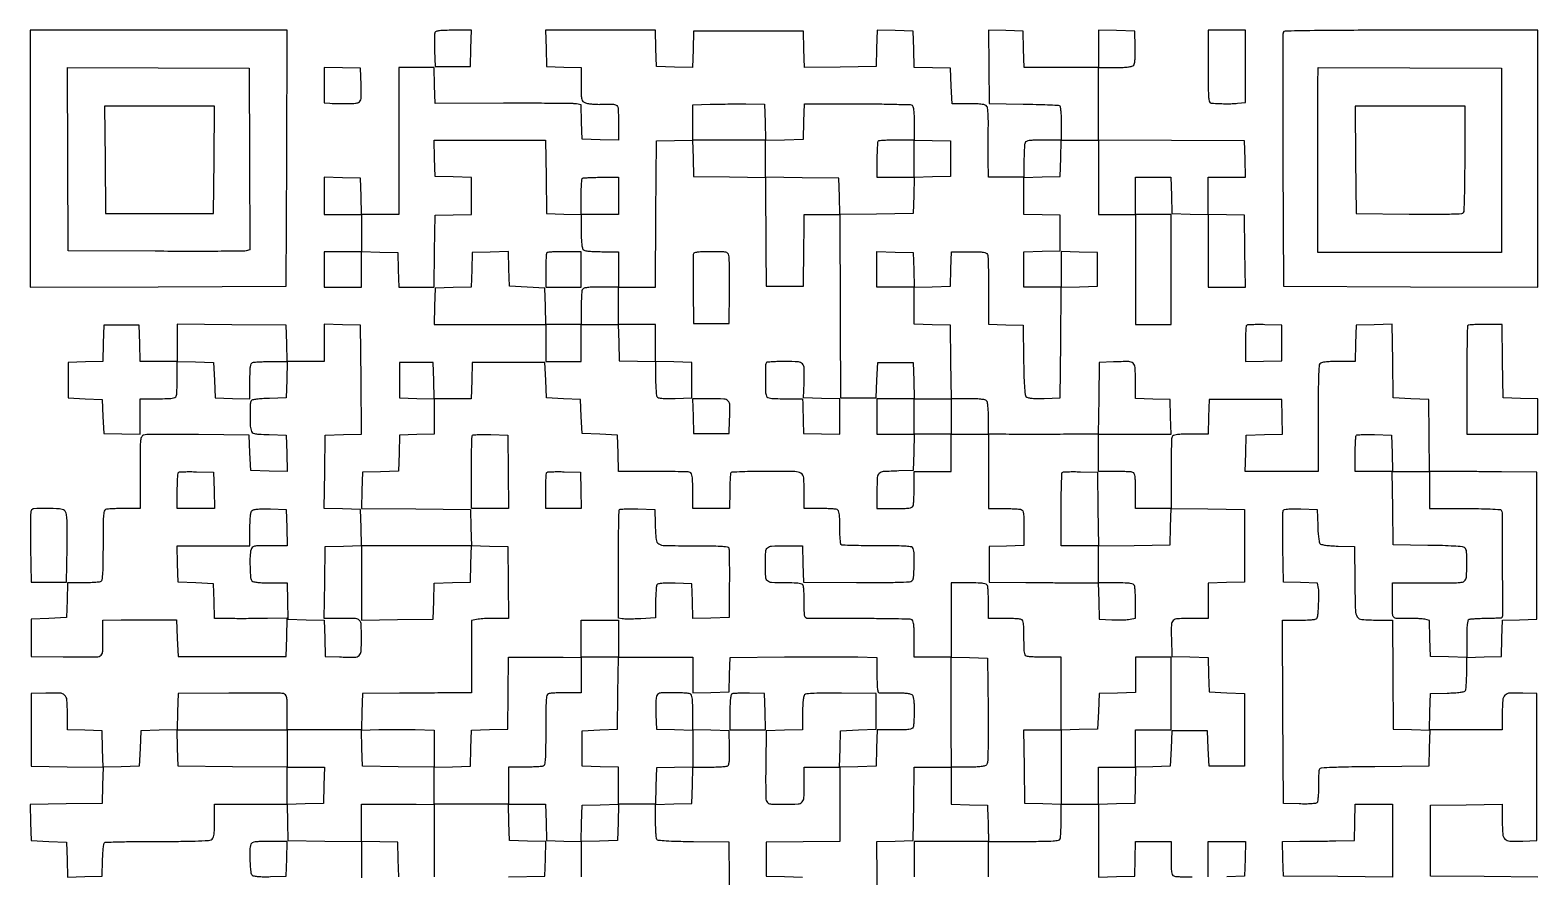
# Model space of a CAD drawing. Extents: x 179 to 1071, y 112 to 1107.
# Drawn here: x 179 to 1071, y 606 to 1107 of the extents above; entities that cross this region are included whole.
import ezdxf

# ---------------------------------------------------------------- set-up
doc = ezdxf.new("R2010")
doc.units = 0

msp = doc.modelspace()

# ---------------------------------------------------------------- linework, layer by layer
for points in [[(1071, 605.971906), (1039.25, 606.235953), (1007.5, 606.5), (1007.5, 627.5), (1007.5, 648.5), (1028.75, 648.769888), (1050, 649.039775), (1050, 639.055071, 0.017843), (1050.277152, 631.291009, 0.184868), (1051.607037, 628.44381, 0.185046), (1054.497592, 627.213979, 0.017883), (1062.259538, 627.209712), (1070.5, 627.5), (1070.5, 671), (1070.5, 714.5), (1062.259538, 714.790288, 0.017872), (1054.49937, 714.786195, 0.184841), (1051.608188, 713.557606, 0.185014), (1050.277655, 710.713153, 0.017911), (1050, 702.964816), (1050, 693), (1028.466168, 693), (1006.932337, 693), (1007.216168, 703.75), (1007.5, 714.5), (1017.464966, 714.788805, 0.00836), (1021.800174, 714.987032, 0.019108), (1025.055937, 715.315749, 0.01918), (1027.411, 715.737468, 0.199883), (1028.199653, 716.288805, 0.115711), (1028.504482, 717.162416, 0.007543), (1028.747767, 719.851123, 0.010646), (1028.922757, 723.096937, 0.007727), (1028.984687, 726.715017), (1029, 735.930034), (1039.25, 736.215017), (1049.5, 736.5), (1049.783481, 747.215387), (1050.066961, 757.930773), (1060.283481, 758.215387), (1070.5, 758.5), (1070.5, 802), (1070.5, 845.5), (1049.5, 845.704381, 0.000244), (1040.67311, 845.785973, 0.000219), (1031.51678, 845.862125, 0.000219), (1023.2959, 845.923289, 0.000687), (1017.769888, 845.954381), (1007.039775, 846), (1006.769888, 867.25), (1006.5, 888.5), (996, 889), (985.5, 889.5), (985.230404, 911.283633), (984.960808, 933.067266), (974.230404, 932.783633), (963.5, 932.5), (963.216168, 921.75), (962.932337, 911), (953.088613, 911, 0.007613), (948.438993, 910.9292, 0.022888), (945.27483, 910.687563, 0.03093), (943.135954, 910.28989, 0.159432), (942.129901, 909.656521, 0.161545), (941.589215, 908.272376, 0.004503), (941.308947, 901.769529, 0.00704), (941.13125, 892.880413, 0.002367), (941.11601, 879.906521, -0.000388), (941.146865, 868.822873, -0.000562), (941.155523, 859.036603, -0.000281), (941.148867, 850.725079, -0.009523), (941.108554, 848.75), (941, 846), (919.466168, 846), (897.932337, 846), (898.216168, 856.75), (898.5, 867.5), (909.284606, 867.784183), (920.069211, 868.068365), (919.784606, 878.284183), (919.5, 888.5), (898, 888.5), (876.5, 888.5), (876.215017, 878.25), (875.930034, 868), (865.572006, 868, 0.005378), (860.025624, 867.940347, 0.030449), (857.080782, 867.697172, 0.063222), (855.397244, 867.232062, 0.204941), (854.606989, 866.418213, 0.083055), (854.363369, 865.220565, 0.001841), (854.178303, 859.303225, 0.004125), (854.043995, 852.357109, 0.002771), (854, 844.418213), (854, 824), (843.5, 824), (833, 824), (833, 834.393011, 0.005351), (832.940414, 839.960143, 0.030363), (832.69735, 842.913621, 0.063068), (832.23239, 844.601595, 0.205218), (831.418213, 845.393011, 0.07203), (830.361889, 845.632106, 0.005915), (827.534475, 845.821697, 0.007831), (824.140776, 845.955695, 0.005951), (820.418213, 846), (811, 846), (811, 857.055301), (811, 868.110601), (829.75, 867.996282, 0.000375), (837.13492, 867.956795, 0.000507), (843.810276, 867.932881, 0.00034), (849.414414, 867.922295, 0.0056), (851.284983, 867.940981), (854.069966, 868), (853.784983, 878.25), (853.5, 888.5), (843.25, 888.784983), (833, 889.069966), (833, 899.515931, 0.013279), (832.787682, 907.508945, 0.203503), (831.601462, 909.935814, 0.179309), (828.962726, 910.92841, 0.009911), (820, 910.795054), (811.5, 910.5), (811.230112, 889.25), (810.960225, 868), (801.230112, 867.957682, -0.000336), (786.666625, 867.904119, -0.00058), (774.555122, 867.881754, -0.000694), (764.480486, 867.888821, -0.001263), (756.25, 867.926805), (746, 868), (746, 877.3, 0.009379), (745.924518, 881.323492, 0.019071), (745.685484, 884.477016, 0.019949), (745.322729, 886.818776, 0.149044), (744.8, 887.8, 0.150896), (743.800421, 888.327868, 0.019373), (741.373743, 888.688653, 0.018495), (738.081558, 888.92566, 0.00872), (733.819502, 889), (724.039005, 889), (723.769502, 910.75), (723.5, 932.5), (712.75, 932.783832), (702, 933.067663), (702, 944), (702, 954.932337), (712.75, 955.216168), (723.5, 955.5), (723.784983, 965.75), (724.069966, 976), (734.427994, 976, -0.005089), (740.146312, 975.941793, -0.032885), (743.019837, 975.69376, -0.074731), (744.623092, 975.196, -0.190809), (745.432211, 974.316059, -0.081483), (745.687456, 973.08102, -0.002773), (745.864605, 968.113621, -0.005155), (745.981125, 962.227094, -0.003566), (745.996777, 955.566059, 0.0003), (745.968608, 948.831457, 0.0004), (745.951593, 942.715619, 0.000279), (745.944289, 937.585751, 0.004122), (745.957577, 935.784983), (746, 933.069966), (756.25, 932.784983), (766.5, 932.5), (766.771257, 912.07685, 0.003711), (766.956706, 903.120686, 0.009025), (767.261688, 896.520347, 0.006436), (767.643865, 891.572975, 0.15184), (768.172244, 890.292459, 0.157509), (769.188229, 889.647504, 0.038302), (771.169056, 889.294004, 0.025232), (774.194891, 889.143856, 0.007186), (778.900987, 889.215609), (788.5, 889.5), (788.763621, 922.216306), (789.027242, 954.932613), (799.763621, 955.216306), (810.5, 955.5), (810.5, 965.5), (810.5, 975.5), (799.75, 975.783832), (789, 976.067663), (789, 965.533832), (789, 955), (778, 955), (767, 955), (767, 965.466168), (767, 975.932337), (777.75, 976.216168), (788.5, 976.5), (788.5, 987), (788.5, 997.5), (777.75, 997.783832), (767, 998.067663), (767, 1009), (767, 1019.932337), (777.75, 1020.216168), (788.5, 1020.5), (788.783832, 1031.25), (789.067663, 1042), (800.033832, 1042), (811, 1042), (811, 1020), (811, 998), (822, 998), (833, 998), (833, 965.5), (833, 933), (843.5, 933), (854, 933), (854, 965.5), (854, 998), (843.5, 998), (833, 998), (833, 1009), (833, 1020), (843.466168, 1020), (853.932337, 1020), (854.216168, 1009.25), (854.5, 998.5), (865.25, 998.216168), (876, 997.932337), (876, 976.466168), (876, 955), (887.019888, 955), (898.039775, 955), (897.769888, 976.25), (897.5, 997.5), (886.75, 997.783832), (876, 998.067663), (876, 1009.033832), (876, 1020), (887.033832, 1020), (898.067663, 1020), (897.783832, 1030.75), (897.5, 1041.5), (854.25, 1041.760623), (811, 1042.021245), (811, 1063.510623), (811, 1085), (820.877555, 1085, 0.007345), (825.653266, 1085.070162, 0.024181), (828.794146, 1085.314808, 0.035127), (830.875583, 1085.728754, 0.154085), (831.916414, 1086.399285, 0.132968), (832.412685, 1087.486141, 0.020746), (832.703614, 1089.849829, 0.018924), (832.84141, 1093.042317, 0.009044), (832.788859, 1097.149285), (832.5, 1106.5), (821.75, 1106.783832), (811, 1107.067663), (811, 1096.033832), (811, 1085), (789.033832, 1085), (767.067663, 1085), (766.783832, 1095.75), (766.5, 1106.5), (756.2304, 1106.785199), (745.960799, 1107.070399), (746.2304, 1085.402954), (746.5, 1063.73551), (766.5, 1063.356143, -0.002021), (774.255299, 1063.177677, -0.003072), (780.992188, 1062.95397, -0.00114), (786.783982, 1062.712783, -0.076802), (787.75, 1062.519773, -0.251237), (788.343696, 1061.853696, -0.029284), (788.707458, 1059.822046, -0.022702), (788.934699, 1056.724232, -0.006957), (789, 1052.031385), (789, 1042), (778.606989, 1042, 0.005351), (773.039857, 1041.940414, 0.030363), (770.086379, 1041.69735, 0.063068), (768.398405, 1041.23239, 0.205218), (767.606989, 1040.418213, 0.07203), (767.367894, 1039.361889, 0.005915), (767.178303, 1036.534475, 0.007831), (767.044305, 1033.140776, 0.005951), (767, 1029.418213), (767, 1020), (756.5, 1020), (746, 1020), (745.884747, 1030.25, -0.002034), (745.851391, 1034.898861, -0.001216), (745.847668, 1040.426563, -0.001217), (745.870752, 1045.930516, -0.002114), (745.920367, 1050.5, 0.009402), (745.905725, 1054.438848, 0.012662), (745.735201, 1058.000248, 0.009757), (745.462108, 1060.93838, 0.119472), (745.078148, 1061.990206, 0.166598), (744.11423, 1062.727256, 0.045577), (742.22485, 1063.17273, 0.027415), (739.22322, 1063.430422, 0.006819), (734.292527, 1063.515172), (724.5, 1063.549932), (724, 1074.024966), (723.5, 1084.5), (712.783492, 1084.783492), (702.066984, 1085.066984), (701.783492, 1095.783492), (701.5, 1106.5), (690.784171, 1106.783485), (680.068343, 1107.06697), (679.784171, 1096.283485), (679.5, 1085.5), (658.284032, 1085.230211), (637.068065, 1084.960423), (636.784032, 1095.730211), (636.5, 1106.5), (604, 1106.5), (571.5, 1106.5), (571.215829, 1095.716515), (570.931657, 1084.93303), (560.215829, 1085.216515), (549.5, 1085.5), (549.216168, 1096.25), (548.932337, 1107), (516.432337, 1107), (483.932337, 1107), (484.216168, 1096.25), (484.5, 1085.5), (494.75, 1085.215017), (505, 1084.930034), (505, 1074.940266, 0.004042), (505.051511, 1068.568322, 0.051148), (505.334582, 1066.188206, 0.145835), (506.049507, 1064.910728, 0.102263), (507.448794, 1064.019469, 0.053234), (508.79681, 1063.665262, 0.013769), (511.029234, 1063.389167, 0.013849), (513.606786, 1063.214094, 0.01371), (516.198794, 1063.181165, -0.007051), (524.177891, 1063.186062, -0.19437), (526.071133, 1062.391321, -0.19277), (526.888816, 1060.502438, -0.006917), (527, 1052.466168), (527, 1041.932337), (516.25, 1042.216168), (505.5, 1042.5), (505.215811, 1052.678054), (504.931622, 1062.856108), (502.215811, 1063.376413, 0.044194), (500.167979, 1063.583866, 0.000693), (488.400895, 1063.716164, 0.001833), (474.717469, 1063.800855, 0.001213), (459, 1063.80237), (418.5, 1063.708022), (418.216168, 1074.354011), (417.932337, 1085), (407.466168, 1085), (397, 1085), (397, 1041.5), (397, 998), (386.033832, 998), (375.067663, 998), (374.783832, 1008.75), (374.5, 1019.5), (363.75, 1019.783832), (353, 1020.067663), (353, 1009.033832), (353, 998), (364, 998), (375, 998), (375, 987), (375, 976), (364, 976), (353, 976), (353, 965.5), (353, 955), (364, 955), (375, 955), (375, 965.533832), (375, 976.067663), (385.75, 975.783832), (396.5, 975.5), (396.784983, 965.25), (397.069966, 955), (407.515095, 955), (417.960225, 955), (418.230112, 976.25), (418.5, 997.5), (429.25, 997.783832), (440, 998.067663), (440, 1009), (440, 1019.932337), (429.25, 1020.216168), (418.5, 1020.5), (418.216168, 1031.25), (417.932337, 1042), (450.946666, 1042), (483.960995, 1042), (484.230498, 1020.25), (484.5, 998.5), (494.75, 998.215017), (505, 997.930034), (505, 988.165017, 0.00874), (505.074375, 983.910654, 0.018513), (505.311444, 980.622935, 0.019392), (505.672291, 978.199003, 0.150838), (506.2, 977.2, 0.150969), (507.200304, 976.671932, 0.019349), (509.630442, 976.311224, 0.018472), (512.928253, 976.074295, 0.008695), (517.2, 976), (527, 976), (527, 965.5), (527, 955), (516.606989, 955, 0.005351), (511.039857, 954.940414, 0.030363), (508.086379, 954.69735, 0.063068), (506.398405, 954.23239, 0.205218), (505.606989, 953.418213, 0.07203), (505.367894, 952.361889, 0.005915), (505.178303, 949.534475, 0.007831), (505.044305, 946.140776, 0.005951), (505, 942.418213), (505, 933), (494.533832, 933), (484.067663, 933), (483.783832, 943.75), (483.5, 954.5), (473, 955), (462.5, 955.5), (462.214647, 965.783473), (461.929295, 976.066946), (451.214647, 975.783473), (440.5, 975.5), (440.215387, 965.283481), (439.930773, 955.066961), (429.215387, 954.783481), (418.5, 954.5), (418.216168, 943.75), (417.932337, 933), (450.966168, 933), (484, 933), (484, 922), (484, 911), (494.5, 911), (505, 911), (505, 922), (505, 933), (515.966168, 933), (526.932337, 933), (527.216168, 922.25), (527.5, 911.5), (538.25, 911.216168), (549, 910.932337), (549.015313, 901.216168, 0.007782), (549.080716, 897.400525, 0.010705), (549.266219, 893.975707, 0.007622), (549.524379, 891.139207, 0.115349), (549.847958, 890.211769, 0.19692), (550.705135, 889.604266, 0.033714), (552.717063, 889.278982, 0.023663), (555.804805, 889.138177, 0.006827), (560.582645, 889.211769), (570.5, 889.5), (570.5, 900), (570.5, 910.5), (559.75, 910.783832), (549, 911.067663), (549, 922.033832), (549, 933), (538, 933), (527, 933), (527, 944), (527, 955), (537.989377, 955), (548.978755, 955), (549.239377, 998.25), (549.5, 1041.5), (560.215829, 1041.783485), (570.931657, 1042.06697), (571.215829, 1031.283485), (571.5, 1020.5), (592.75, 1020.230112), (614, 1019.960225), (614.059069, 1009.730112, 0.000385), (614.09425, 1004.353648, 0.000111), (614.156873, 996.042595, 0.000112), (614.23164, 986.673116, 0.000119), (614.309069, 977.5), (614.5, 955.5), (625.5, 955.5), (636.5, 955.5), (636.632897, 966.5, 0.000049), (636.692282, 971.455579, 0.00003), (636.761154, 977.279687, 0.00003), (636.828486, 983.032593, 0.000055), (636.882897, 987.75), (637, 998), (647.5, 998), (658, 998), (658.048433, 987.75, -0.000026), (658.07783, 981.459164, -0.000003), (658.141848, 967.585938, -0.000004), (658.217706, 951.09824, -0.000003), (658.298433, 933.5), (658.5, 889.5), (669, 889.5), (679.5, 889.5), (680, 900), (680.5, 910.5), (691, 910.5), (701.5, 910.5), (701.783832, 899.75), (702.067663, 889), (691.033832, 889), (680, 889), (680, 878.5), (680, 868), (691.033832, 868), (702.067663, 868), (701.783832, 857.25), (701.5, 846.5), (693, 846.24922, 0.007926), (683.756564, 845.829771, 0.170244), (681.27627, 844.785637, 0.199796), (680.184972, 842.471708, 0.011573), (680, 834.480948), (680, 824), (690.393011, 824, 0.005351), (695.960143, 824.059586, 0.030363), (698.913621, 824.30265, 0.063068), (700.601595, 824.76761, 0.205218), (701.393011, 825.581787, 0.07203), (701.632106, 826.638111, 0.005915), (701.821697, 829.465525, 0.007831), (701.955695, 832.859224, 0.005951), (702, 836.581787), (702, 846), (713, 846), (724, 846), (724, 857), (724, 868), (735, 868), (746, 868), (746, 846), (746, 824), (754.918213, 824, -0.006277), (758.449196, 823.955669, -0.008159), (761.68135, 823.821697, -0.006338), (764.373807, 823.631778, -0.070946), (765.418213, 823.393011, -0.204941), (766.232062, 822.602756, -0.063222), (766.697172, 820.919218, -0.030449), (766.940347, 817.974376, -0.005378), (767, 812.427994), (767, 802.069966), (756.75, 801.784983), (746.5, 801.5), (746.5, 791), (746.5, 780.5), (768, 780.294186, 0.000238), (777.01732, 780.21215, 0.000216), (786.332249, 780.13585, 0.000216), (794.668058, 780.074758, 0.000694), (800.216168, 780.044186), (810.932337, 780), (811.216168, 769.25), (811.5, 758.5), (819, 758.19351, 0.008667), (822.109769, 758.120388, 0.00841), (825.251562, 758.153831, 0.008349), (828.012596, 758.275841, 0.030569), (829.75, 758.488823), (833, 759.090626), (833, 767.963526, 0.006308), (832.955667, 771.477147, 0.00819), (832.821697, 774.694661, 0.006379), (832.631747, 777.374929, 0.070843), (832.393011, 778.418213, 0.205218), (831.601595, 779.23239, 0.063068), (829.913621, 779.69735, 0.030363), (826.960143, 779.940414, 0.005351), (821.393011, 780), (811, 780), (811, 790.980112), (811, 801.960225), (832.25, 802.230112), (853.5, 802.5), (853.784029, 813.269408), (854.068057, 824.038815), (875.784029, 823.769408), (897.5, 823.5), (897.5, 802), (897.5, 780.5), (886.75, 780.216168), (876, 779.932337), (876, 769.466168), (876, 759), (867.25, 758.986345, 0.009093), (857.948456, 758.802661, 0.176927), (855.328907, 757.731512, 0.204781), (854.208729, 755.278857, 0.012761), (854.217438, 747.124853), (854.5, 736.5), (865.215387, 736.216519), (875.930773, 735.933039), (876.215387, 725.716519), (876.5, 715.5), (887, 715), (897.5, 714.5), (897.5, 693), (897.5, 671.5), (887, 671.5), (876.5, 671.5), (876, 682), (875.5, 692.5), (865, 692.5), (854.5, 692.5), (854, 682), (853.5, 671.5), (843.25, 671.215017), (833, 670.930034), (833, 681.965017), (833, 693), (843.5, 693), (854, 693), (854, 714.5), (854, 736), (843.5, 736), (833, 736), (833, 725.533832), (833, 715.067663), (822.25, 714.783832), (811.5, 714.5), (811, 704), (810.5, 693.5), (799.75, 693.216168), (789, 692.932337), (789, 714.466168), (789, 736), (779.581787, 736, -0.005951), (775.859224, 736.044305, -0.007831), (772.465525, 736.178303, -0.005915), (769.638111, 736.367894, -0.07203), (768.581787, 736.606989, -0.204366), (767.768616, 737.394846, -0.063541), (767.303198, 739.06926, -0.030628), (767.059794, 741.996324, -0.005432), (767, 747.5, 0.005432), (766.940206, 753.003676, 0.030628), (766.696802, 755.93074, 0.063541), (766.231384, 757.605154, 0.204366), (765.418213, 758.393011, 0.070946), (764.373807, 758.631778, 0.006338), (761.68135, 758.821697, 0.008159), (758.449196, 758.955669, 0.006277), (754.918213, 759), (746, 759), (746, 767.918213, 0.006277), (745.955669, 771.449196, 0.008159), (745.821697, 774.68135, 0.006338), (745.631778, 777.373807, 0.070946), (745.393011, 778.418213, 0.205218), (744.601595, 779.23239, 0.063068), (742.913621, 779.69735, 0.030363), (739.960143, 779.940414, 0.005351), (734.393011, 780), (724, 780), (724, 758), (724, 736), (713, 736), (702, 736), (702, 746.932612, 0.004375), (701.945517, 753.159639, 0.033615), (701.698574, 756.068083, 0.085777), (701.180334, 757.616136, 0.202426), (700.25, 758.364107, 0.064475), (698.907992, 758.565473, 0.00089), (690.642187, 758.717456, 0.002488), (681.049157, 758.829017, 0.001633), (670, 758.866441, -0.000212), (658.915771, 758.872479, -0.000315), (649.210938, 758.887988, -0.000134), (640.90649, 758.908715, -0.006535), (639.25, 758.934946, -0.132577), (637.988861, 759.314751, -0.194717), (637.314897, 760.239036, -0.05724), (637.047177, 762.27004, -0.004176), (637, 767.918213, 0.006277), (636.955669, 771.449196, 0.008159), (636.821697, 774.68135, 0.006338), (636.631778, 777.373807, 0.070946), (636.393011, 778.418213, 0.204366), (635.605154, 779.231384, 0.063541), (633.93074, 779.696802, 0.030628), (631.003676, 779.940206, 0.005432), (625.5, 780, -0.011136), (617.63497, 780.175191, -0.181618), (615.249103, 781.194794, -0.191576), (614.189057, 783.511973, -0.012622), (614, 791, -0.01268), (614.190001, 798.490994, -0.192337), (615.254544, 800.807587, -0.180952), (617.649698, 801.825844, -0.010989), (625.573157, 802), (635.932337, 802), (636.216168, 791.25), (636.5, 780.5), (667.940451, 780.285615, 0.002134), (682.193655, 780.24927, 0.006229), (692.029372, 780.388709, 0.003495), (699.326198, 780.634139, 0.164488), (700.690451, 781.15806, 0.20388), (701.612923, 782.94817, 0.009156), (702.004548, 790.026912, 0.013706), (702.070707, 796.956651, 0.087357), (701.401732, 800.395485, 0.258047), (700.372148, 801.261485, 0.030094), (697.282685, 801.678186, 0.016279), (691.821033, 801.904116, 0.002197), (680.343014, 801.954545, -0.002657), (672.432696, 801.996579, -0.004137), (665.61632, 802.125433, -0.001292), (659.721612, 802.300912, -0.13105), (658.941282, 802.53629, -0.227409), (658.566659, 803.12074, -0.008168), (658.276502, 805.835882, -0.01359), (658.068161, 809.141253, -0.008942), (658, 812.952028, 0.005799), (657.939276, 818.187738, 0.031801), (657.694357, 821.003121, 0.065567), (657.227002, 822.620472, 0.200666), (656.418213, 823.393011, 0.070946), (655.373807, 823.631778, 0.006338), (652.68135, 823.821697, 0.008159), (649.449196, 823.955669, 0.006277), (645.918213, 824), (637, 824), (636.986345, 832.75, 0.015797), (636.673871, 842.172049, 0.246001), (635.046072, 844.844017, 0.132392), (631.419351, 845.87887, 0.003676), (614.942386, 846, 0.004038), (606.919327, 845.935209, 0.006463), (600.072061, 845.736056, 0.001955), (594.178673, 845.465291, 0.246679), (593.562711, 845.101468, 0.118872), (593.335899, 844.409961, 0.003934), (593.124706, 841.499574, 0.007294), (592.951499, 838.037173, 0.00499), (592.851446, 834.101468), (592.695505, 824), (581.847753, 824), (571, 824), (571, 834.393011, 0.005351), (570.940414, 839.960143, 0.030363), (570.69735, 842.913621, 0.063068), (570.23239, 844.601595, 0.205218), (569.418213, 845.393011, 0.08304), (568.220801, 845.636622, 0.001846), (562.313163, 845.821697, 0.004131), (555.37797, 845.956005, 0.002775), (547.452044, 846), (527.067663, 846), (526.783832, 856.75), (526.5, 867.5), (516, 868), (505.5, 868.5), (505, 878.5), (504.5, 888.5), (494.5, 889), (484.5, 889.5), (484, 900), (483.5, 910.5), (462, 910.5), (440.5, 910.5), (440.216168, 899.75), (439.932337, 889), (429, 889), (418.067663, 889), (417.783832, 899.75), (417.5, 910.5), (407.5, 910.5), (397.5, 910.5), (397.5, 900), (397.5, 889.5), (407.75, 889.215017), (418, 888.930034), (418, 878.5), (418, 868.069966), (407.75, 867.784983), (397.5, 867.5), (397.216508, 856.783492), (396.933016, 846.066984), (386.216508, 845.783492), (375.5, 845.5), (375.216309, 834.763898), (374.932619, 824.027795), (407.216309, 823.763898), (439.5, 823.5), (439.783832, 812.75), (440.067663, 802), (429.533832, 801.964286, -0.000286), (424.67254, 801.950582, -0.000157), (418.716188, 801.939063, -0.000156), (412.668131, 801.931147, -0.000249), (407.5, 801.928571, -0.000249), (402.336598, 801.931148, -0.000157), (396.303688, 801.939063, -0.000158), (390.368895, 801.950582, -0.000289), (385.533832, 801.964286), (375.067663, 802), (374.783832, 812.75), (374.5, 823.5), (363.730592, 823.784029), (352.961185, 824.068057), (353.230592, 845.784029), (353.5, 867.5), (364.263808, 867.783972), (375.027617, 868.067944), (374.763808, 900.283972), (374.5, 932.5), (363.75, 932.783832), (353, 933.067663), (353, 922.033832), (353, 911), (342.033832, 911), (331.067663, 911), (330.783832, 921.75), (330.5, 932.5), (298.25, 932.763853), (266, 933.027706), (266, 922.013853), (266, 911), (255.033832, 911), (244.067663, 911), (243.783832, 921.75), (243.5, 932.5), (233, 932.5), (222.5, 932.5), (222.216519, 921.784613), (221.933039, 911.069227), (211.716519, 910.784613), (201.5, 910.5), (201.5, 900), (201.5, 889.5), (211.5, 889), (221.5, 888.5), (222, 878.5), (222.5, 868.5), (233.25, 868.216168), (244, 867.932337), (244, 878.466168), (244, 889), (254.393011, 889, 0.005351), (259.960143, 889.059586, 0.030363), (262.913621, 889.30265, 0.063068), (264.601595, 889.76761, 0.205218), (265.393011, 890.581787, 0.0721), (265.632128, 891.638889, 0.005887), (265.821697, 894.475463, 0.007809), (265.955696, 897.880092, 0.00593), (266, 901.615619), (266, 911.067663), (276.75, 910.783832), (287.5, 910.5), (288, 900), (288.5, 889.5), (298.75, 889.215017), (309, 888.930034), (309, 899.358028, -0.005326), (309.059519, 904.945911, -0.030277), (309.302474, 907.908024, -0.062914), (309.767284, 909.600436, -0.205495), (310.581787, 910.393011, -0.0721), (311.638889, 910.632128, -0.005887), (314.475463, 910.821697, -0.007809), (317.880092, 910.955696, -0.00593), (321.615619, 911), (331.067663, 911), (330.783832, 900.25), (330.5, 889.5), (320.535034, 889.211195, 0.00836), (316.199826, 889.012968, 0.019108), (312.944063, 888.684251, 0.01918), (310.589, 888.262532, 0.199883), (309.800347, 887.711195, 0.132097), (309.2059, 885.812708, 0.007627), (309.048955, 879.663993, 0.011264), (309.123099, 873.61817, 0.056846), (309.621449, 870.283793, 0.137305), (310.355481, 869.044772, 0.13437), (311.631874, 868.354225, 0.045994), (314.122991, 868.011163, 0.004239), (320.357794, 867.783793), (330.5, 867.5), (330.784178, 856.715822), (331.068357, 845.931643), (320.284178, 846.215822), (309.5, 846.5), (309, 857), (308.5, 867.5), (278.5, 867.7775, 0.001763), (266.840724, 867.844237, 0.002635), (256.651563, 867.812934, 0.001104), (247.93396, 867.720949, 0.056444), (246.25, 867.508448, 0.214979), (244.932331, 866.481973, 0.096216), (244.282547, 864.33303, 0.024121), (244.038061, 859.772618, 0.001332), (244, 845.480948), (244, 824), (234.581787, 824, 0.005867), (230.860858, 823.956338, 0.007745), (227.472201, 823.824259, 0.005805), (224.64875, 823.637479, 0.072311), (223.604515, 823.401732, 0.258395), (222.737936, 822.370094, 0.02987), (222.321663, 819.26367, 0.016192), (222.095829, 813.772853, 0.002181), (222.045455, 802.224796, -0.002862), (221.987157, 792.041252, -0.011998), (221.77018, 785.922324, -0.012321), (221.430748, 781.894961, -0.227969), (220.772727, 780.838376, -0.114225), (219.863973, 780.518906, -0.008068), (217.166952, 780.263404, -0.011062), (213.907453, 780.080043, -0.008103), (210.284983, 780.015313), (201.069966, 780), (200.784983, 769.75), (200.5, 759.5), (190, 759), (179.5, 758.5), (179.5, 747.5), (179.5, 736.5), (198.5, 736.231132, 0.002784), (205.94252, 736.167251, 0.003919), (212.579688, 736.199258, 0.002318), (218.166602, 736.295908, 0.053234), (219.75, 736.500184, 0.136917), (221.01443, 737.202172, 0.148685), (221.6835, 738.436755, 0.046714), (221.951372, 740.905878, 0.003677), (222, 747.519052), (222, 758), (232.75, 758.088176, -0.000984), (237.660901, 758.118792, -0.000567), (243.573437, 758.137309, -0.000567), (249.509721, 758.142436, -0.000949), (254.5, 758.131616), (265.5, 758.08688), (266, 747.29344), (266.5, 736.5), (298.5, 736.5), (330.5, 736.5), (330.783746, 747.856319), (331.067491, 759.212637), (319.283746, 758.97654, -0.002252), (314.06398, 758.895478, -0.00152), (308.107689, 758.847918, -0.001531), (302.347229, 758.837065, -0.003045), (297.784983, 758.870221), (288.069966, 759), (287.784983, 769.25), (287.5, 779.5), (277, 780), (266.5, 780.5), (266.216168, 791.25), (265.932337, 802), (287.466168, 802), (309, 802), (309, 811.877555, -0.007345), (309.070162, 816.653266, -0.024181), (309.314808, 819.794146, -0.035127), (309.728754, 821.875583, -0.154085), (310.399285, 822.916414, -0.132968), (311.486141, 823.412685, -0.020746), (313.849829, 823.703614, -0.018924), (317.042317, 823.84141, -0.009044), (321.149285, 823.788859), (330.5, 823.5), (330.783832, 812.75), (331.067663, 802), (320.650463, 802, 0.003769), (314.098572, 801.950607, 0.046615), (311.622381, 801.681532, 0.144838), (310.367068, 801.013448, 0.133842), (309.630286, 799.75, 0.05739), (309.039417, 795.764518, 0.015809), (309.033618, 789.416487, 0.010157), (309.359131, 783.041418, 0.180438), (310.2, 781.2, 0.150842), (311.199046, 780.67228, 0.01939), (313.623182, 780.311437, 0.018512), (316.911233, 780.074372, 0.008739), (321.166168, 780), (330.932337, 780), (331.216168, 769.25), (331.5, 758.5), (342.216508, 758.216508), (352.933016, 757.933016), (353.216508, 747.216508), (353.5, 736.5), (362, 736.204946, 0.009895), (370.96052, 736.071352, 0.178957), (373.600056, 737.062014, 0.203787), (374.787053, 739.485074, 0.013363), (375, 747.451664, 0.011419), (374.820107, 755.327321, 0.171881), (373.80315, 757.828958, 0.202865), (371.504402, 758.922278, 0.016819), (364.745674, 758.98998, -0.00204), (362.151341, 758.939284, -0.001958), (359.521012, 758.908921, -0.001937), (357.201095, 758.900216, -0.007078), (355.730112, 758.92122), (352.960225, 759), (353.230112, 780.25), (353.5, 801.5), (364.25, 801.783832), (375, 802.067663), (375, 780.0568), (375, 758.045937), (396.25, 758.272969), (417.5, 758.5), (417.783492, 769.216508), (418.066984, 779.933016), (428.783492, 780.216508), (439.5, 780.5), (439.784171, 791.283485), (440.068343, 802.06697), (450.784171, 801.783485), (461.5, 801.5), (461.769888, 780.25), (462.039775, 759), (458.269888, 758.898683, -0.005803), (456.586814, 758.872992, -0.003761), (454.639728, 758.880515, -0.00378), (452.737792, 758.916553, -0.007152), (451.205782, 758.97911, 0.020277), (449.661302, 759.001609, 0.010258), (447.71723, 758.911147, 0.010171), (445.710593, 758.735408, 0.014919), (443.955782, 758.492529), (440, 757.824204), (440, 736.412102), (440, 715), (429.75, 714.940931, 0.000386), (424.365363, 714.905745, 0.000111), (416.048438, 714.843127, 0.000112), (406.674575, 714.76836, 0.00012), (397.5, 714.690931), (375.5, 714.5), (375.216168, 703.75), (374.932337, 693), (352.966168, 693), (331, 693), (331, 703.480948, 0.003653), (330.951633, 710.101209, 0.046859), (330.684148, 712.562296, 0.150459), (330.014651, 713.78609, 0.13794), (328.75, 714.472677, 0.052745), (327.06834, 714.671764, 0.001026), (318.348437, 714.762408, 0.002457), (308.159277, 714.797351, 0.001643), (296.5, 714.741729), (266.5, 714.5), (266.216508, 703.783492), (265.933016, 693.066984), (255.216508, 692.783492), (244.5, 692.5), (244, 682), (243.5, 671.5), (232.784171, 671.216515), (222.068343, 670.93303), (221.784171, 681.716515), (221.5, 692.5), (211.25, 692.784983), (201, 693.069966), (201, 702.999799, 0.018385), (200.714843, 710.752275, 0.190058), (199.352383, 713.578778, 0.180404), (196.390744, 714.792788, 0.01627), (188.243181, 714.788833), (179.5, 714.5), (179.5, 693), (179.5, 671.5), (200.783629, 671.230014), (222.067258, 670.960029), (221.783629, 660.230014), (221.5, 649.5), (200.216371, 649.230014), (178.932742, 648.960029), (179.216371, 638.230014), (179.5, 627.5), (190, 627), (200.5, 626.5), (200.785365, 616.215407), (201.07073, 605.930815), (211.285365, 606.215407), (221.5, 606.5), (221.790711, 615.990711, -0.007509), (221.959407, 619.6845, -0.011013), (222.227983, 622.925483, -0.00661), (222.546369, 625.612854, -0.165037), (222.871063, 626.271063, -0.191648), (223.615992, 626.591908, -0.000871), (232.311052, 626.820183, -0.003922), (242.249636, 626.9858, -0.002446), (253.898338, 627.031553, 0.002535), (266.765452, 627.08439, 0.005512), (276.640925, 627.28391, 0.003046), (284.375389, 627.572674, 0.112467), (286.067987, 628.036385, 0.136484), (287.102073, 629.02454, 0.090983), (287.675588, 630.569978, 0.038336), (287.940761, 633.288125, 0.005154), (288, 639.035184), (288, 649), (309.466168, 649), (330.932337, 649), (331.216168, 638.25), (331.5, 627.5), (353.25, 627.230498), (375, 626.960995), (375, 605.480498)], [(397.069966, 606), (396.784983, 616.25), (396.5, 626.5), (385.75, 626.783832), (375, 627.067663), (375, 638.033832), (375, 649), (385.75, 649.058431, -0.001254), (390.643721, 649.072759, -0.000736), (396.5, 649.066605, -0.000736), (402.356276, 649.043219, -0.001254), (407.25, 649.004205), (418, 648.891548), (418, 659.925886), (418, 670.960225), (396.75, 671.230112), (375.5, 671.5), (375.216515, 682.215829), (374.93303, 692.931657), (385.216515, 693.215829, -0.004675), (389.963905, 693.302602, -0.002559), (395.783914, 693.324762, -0.00255), (401.695675, 693.286869, -0.004063), (406.75, 693.187616), (418, 692.875232), (418, 681.903784), (418, 670.932337), (428.75, 671.216168), (439.5, 671.5), (439.783492, 682.216508), (440.066984, 692.933016), (450.783492, 693.216508), (461.5, 693.5), (461.769888, 714.75), (462.039775, 736), (472.769888, 736.085939, -0.001821), (477.655928, 736.107272, -0.001067), (483.505842, 736.099018, -0.001067), (489.35764, 736.065783, -0.001816), (494.25, 736.009785), (505, 735.847692), (505, 746.923846), (505, 758), (516, 758), (527, 758), (527, 747), (527, 736), (549, 736), (571, 736), (571, 725.466168), (571, 714.932337), (581.75, 715.216168), (592.5, 715.5), (592.784688, 725.723312), (593.069377, 735.946623), (625.284688, 736.223312, -0.001141), (638.443323, 736.3063, -0.001212), (651.34144, 736.32696, -0.001152), (662.445901, 736.292246, -0.005582), (668.75, 736.187616), (680, 735.875232), (680, 725.437616, 0.006054), (680.060659, 720.428068, 0.023556), (680.281575, 717.335799, 0.034362), (680.642888, 715.427485, 0.325964), (681.25, 714.931729, 0.01441), (682.088167, 714.910146, 0.000891), (684.577099, 714.922233, 0.001321), (687.542647, 714.949758, 0.000979), (690.820975, 714.99527, -0.011128), (694.372164, 714.972485, -0.01976), (697.29094, 714.773153, -0.020842), (699.521941, 714.437386, -0.126079), (700.570975, 713.941096, -0.14261), (701.241575, 712.949781, -0.040488), (701.671194, 711.119215, -0.027957), (701.925247, 708.415438, -0.009447), (702, 704.459343, -0.006737), (701.955636, 701.166839, -0.008607), (701.821697, 698.135807, -0.006925), (701.631347, 695.610155, -0.069445), (701.393011, 694.581787, -0.20495), (700.602718, 693.767927, -0.063217), (698.919034, 693.302822, -0.030446), (695.973908, 693.059651, -0.005377), (690.426843, 693), (680.067663, 693), (679.783832, 682.25), (679.5, 671.5), (668.75, 671.216168), (658, 670.932337), (658, 648.985671), (658, 627.039005), (636.25, 626.769502), (614.5, 626.5), (614.5, 616.5), (614.5, 606.5), (625.25, 606.216168), (636, 605.932337)], [(680.239403, 583.716061), (679.978806, 626.932122), (690.739403, 627.216061), (701.5, 627.5), (701.769502, 649.25), (702.039005, 671), (713.045173, 671), (724.051342, 671), (723.966309, 693.25, -0.000391), (723.938114, 702.522768, -0.000368), (723.923692, 711.984938, -0.000365), (723.9232, 720.371969, -0.001275), (723.940638, 725.783832), (724, 736.067663), (734.75, 735.783832), (745.5, 735.5), (745.76464, 704.620103, -0.002058), (745.829135, 690.141655, -0.006846), (745.702093, 680.62829, -0.004598), (745.455465, 673.826306, -0.163249), (744.892195, 672.370103, -0.156972), (743.868553, 671.718779, -0.03289), (741.755437, 671.313457, -0.02348), (738.597615, 671.070452, -0.007463), (733.877555, 671), (724, 671), (724, 660.033832), (724, 649.067663), (734.75, 648.783832), (745.5, 648.5), (745.694168, 640.5, -0.000114), (745.772598, 637.237979, -0.000122), (745.847699, 634.051979, -0.000115), (745.91091, 631.315289, -0.000578), (745.944168, 629.783333), (746, 627.066667), (766.905802, 627.066667, 0.002155), (778.605804, 627.117104, 0.01582), (784.196167, 627.342289, 0.0285), (787.37333, 627.754047, 0.260281), (788.405802, 628.615121, 0.072373), (788.639964, 629.652934, 0.005781), (788.825454, 632.465378, 0.007726), (788.956636, 635.840753, 0.005848), (789, 639.547956), (789, 648.932337), (778.25, 649.216168), (767.5, 649.5), (767.230498, 671.25), (766.960995, 693), (777.980498, 693), (789, 693), (789, 671), (789, 649), (800, 649), (811, 649), (811, 660), (811, 671), (822.033832, 671), (833.067663, 671), (832.783832, 660.25), (832.5, 649.5), (821.75, 649.216168), (811, 648.932337), (811, 627.432337), (811, 605.932337), (821.75, 606.216168), (832.5, 606.5), (832.784983, 616.75), (833.069966, 627), (843.534983, 627), (854, 627), (854, 617.106989, 0.005748), (854.060597, 611.836306, 0.031643), (854.305311, 609.006334, 0.0653), (854.772413, 607.381554, 0.201158), (855.581787, 606.606989, 0.07203), (856.638111, 606.367894, 0.005915), (859.465525, 606.178303, 0.007831), (862.859224, 606.044305, 0.005951), (866.581787, 606)], [(592.76836, 595.325425, 0.00012), (592.690931, 604.5), (592.5, 626.5), (571.546095, 626.770909, -0.003025), (561.538324, 626.960859, -0.01097), (555.179757, 627.259718, -0.009456), (550.821704, 627.64341, -0.228384), (549.811407, 628.270909, -0.116808), (549.501889, 629.164699, -0.007107), (549.255482, 632.003017, -0.010291), (549.078024, 635.425604, -0.007413), (549.015313, 639.25), (549, 649), (538.033832, 649), (527.067663, 649), (526.783832, 638.25), (526.5, 627.5), (515.75, 627.216168), (505, 626.932337), (505, 616.466168), (505, 606)]]:
    msp.add_lwpolyline(points, format="xyb")
for points in [[(179, 1030.993714), (179, 954.987428), (254.75, 955.243714), (330.5, 955.5), (330.756286, 1031.25), (331.012572, 1107), (255.006286, 1107), (179, 1107)], [(223.235953, 1030.25), (223.5, 998.5), (255.5, 998.5), (287.5, 998.5), (287.764047, 1030.25), (288.028094, 1062), (255.5, 1062), (222.971906, 1062)], [(701.784983, 965.25), (702.069966, 955), (691.034983, 955), (680, 955), (680, 965.533832), (680, 976.067663), (690.75, 975.783832), (701.5, 975.5)], [(724, 878.5), (724, 868), (713, 868), (702, 868), (702, 878.5), (702, 889), (713, 889), (724, 889)], [(331, 682), (331, 671), (342.033832, 671), (353.067663, 671), (352.783832, 660.25), (352.5, 649.5), (341.75, 649.216168), (331, 648.932337), (331, 659.952315), (331, 670.972294), (298.75, 671.236147), (266.5, 671.5), (266.216168, 682.25), (265.932337, 693), (298.466168, 693), (331, 693)]]:
    msp.add_lwpolyline(points, close=True)
for points in [[(418.428774, 1105.674983, 0.081654), (418.239658, 1104.758353, 0.005045), (418.154817, 1101.970602, 0.007376), (418.136178, 1098.631743, 0.005394), (418.210159, 1094.924983), (418.5, 1085.5), (429, 1085.5), (439.5, 1085.5), (439.783832, 1096.25), (440.067663, 1107), (429.502447, 1107, 0.006163), (424.358283, 1106.936587, 0.023613), (421.163994, 1106.706615, 0.034632), (419.151549, 1106.323077, 0.241229)], [(876, 1085.5, 0.001685), (876.043736, 1072.520852, 0.018523), (876.271574, 1067.32013, 0.049893), (876.750669, 1064.695122, 0.317698), (877.75, 1063.894672, 0.003839), (883.047828, 1063.616612, 0.009606), (886.919336, 1063.51768, 0.012434), (890.125798, 1063.577104, 0.01335), (893.25, 1063.796454), (898, 1064.257661), (898, 1085.628831), (898, 1107), (887, 1107), (876, 1107)], [(920.460009, 1105.75, 0.090591), (920.266358, 1104.709509, 0.000109), (920.198937, 1082.982812, 0.000984), (920.176611, 1058.652573, 0.000605), (920.241394, 1030), (920.5, 955.5), (995.75, 955.243674), (1071, 954.987348), (1071, 1030.993674), (1071, 1107), (995.968615, 1107, 0.000668), (957.448289, 1106.948566, 0.003471), (936.19131, 1106.744245, 0.001205), (921.475143, 1106.465155, 0.305157)], [(308.758677, 1030.77123), (309.017354, 977.04246), (306.758677, 976.494347, -0.057902), (304.987826, 976.276519, -0.000418), (290.035361, 976.188577, -0.001589), (272.903102, 976.156579, -0.001017), (253, 976.223117), (201.5, 976.5), (201.241383, 1030.758691), (200.982767, 1085.017383), (254.741383, 1084.758691), (308.5, 1084.5)], [(353, 1074.533832), (353, 1064), (356.25, 1063.824751, 0.008159), (362.153562, 1063.602956, 0.012343), (367.295173, 1063.620705, 0.011369), (371.418471, 1063.830653, 0.087617), (373.285558, 1064.304214, 0.16087), (374.221612, 1065.162686, 0.092185), (374.716919, 1066.629044, 0.03775), (374.892164, 1069.26308, 0.005103), (374.785558, 1074.804214), (374.5, 1084.5), (363.75, 1084.783832), (353, 1085.067663)], [(1049.5, 1030), (1049.5, 975.5), (995.211905, 975.5), (940.92381, 975.5), (940.942857, 1025.75, -0.000032), (940.951538, 1045.331386, -0.000047), (940.961905, 1062.563467, -0.000022), (940.972765, 1077.239555, -0.00086), (940.980952, 1080.508612), (941, 1085.017225), (995.25, 1084.758612), (1049.5, 1084.5)], [(613.784161, 1052.623755), (614.068321, 1041.935137), (625.284161, 1042.217568), (636.5, 1042.5), (636.781557, 1053), (637.063115, 1063.5), (668.281557, 1063.476852, -0.00235), (680.338166, 1063.411235, -0.003692), (690.69677, 1063.229655, -0.001022), (699.700506, 1062.986887, -0.133854), (700.75, 1062.667835, -0.199887), (701.331033, 1061.84524, -0.026012), (701.698626, 1059.682834, -0.021509), (701.931018, 1056.520653, -0.007587), (702, 1051.974815), (702, 1042.067663), (712.75, 1041.783832), (723.5, 1041.5), (723.5, 1031), (723.5, 1020.5), (712.783492, 1020.216508), (702.066984, 1019.933016), (701.783492, 1009.216508), (701.5, 998.5), (679.784029, 998.230592), (658.068057, 997.961185), (657.784029, 1008.730592), (657.5, 1019.5), (635.75, 1019.769502), (614, 1020.039005), (614, 1031.019502), (614, 1042), (592.5, 1042), (571, 1042), (571, 1052.465017), (571, 1062.930034), (581.25, 1063.215017, -0.003021), (585.967443, 1063.317655, -0.001679), (591.720313, 1063.388729, -0.001674), (597.544414, 1063.421621, -0.002707), (602.5, 1063.406187), (613.5, 1063.312374)], [(963.235953, 1030.25), (963.5, 998.5), (994.93202, 998.235498, 0.001697), (1010.901959, 998.155315, 0.00816), (1019.995146, 998.288929, 0.006635), (1026.009704, 998.555446, 0.241447), (1027.166708, 999.235498, 0.134731), (1027.492293, 1000.296498, 0.001088), (1027.738089, 1009.161365, 0.003824), (1027.920853, 1019.372002, 0.002438), (1027.984687, 1031.25), (1028, 1062), (995.485953, 1062), (962.971906, 1062)], [(680.666667, 1041.333333, 0.178563), (680.399803, 1040.754503, 0.004516), (680.195833, 1037.827083, 0.009111), (680.048276, 1034.341612, 0.006022), (680, 1030.333333), (680, 1020), (691, 1020), (702, 1020), (702, 1031), (702, 1042), (691.666667, 1042, 0.006022), (687.658388, 1041.951724, 0.009111), (684.172917, 1041.804167, 0.004516), (681.245497, 1041.600197, 0.178563)], [(527, 1009), (527, 998), (516, 998), (505, 998), (505, 1008.333333, -0.006022), (505.048276, 1012.341612, -0.009111), (505.195833, 1015.827083, -0.004516), (505.399803, 1018.754503, -0.178563), (505.666667, 1019.333333, -0.178563), (506.245497, 1019.600197, -0.004516), (509.172917, 1019.804167, -0.009111), (512.658388, 1019.951724, -0.006022), (516.666667, 1020), (527, 1020)], [(484.666667, 975.333333, 0.177413), (484.400114, 974.758552, 0.004912), (484.195833, 971.973958, 0.009526), (484.048294, 968.649913, 0.006327), (484, 964.833333), (484, 955), (494.5, 955), (505, 955), (505, 965.5), (505, 976), (495.166667, 976, 0.006327), (491.350087, 975.951706, 0.009526), (488.026042, 975.804167, 0.004912), (485.241448, 975.599886, 0.177413)], [(571.446735, 974.72179, 0.087882), (571.255547, 973.733509, 0.001374), (571.180187, 967.95234, 0.003602), (571.159428, 961.218274, 0.002373), (571.22812, 953.47179), (571.5, 933.5), (582, 933.5), (592.5, 933.5), (592.707154, 952.5, 0.002446), (592.75188, 959.942523, 0.003444), (592.713571, 966.579688, 0.002027), (592.620126, 972.169582, 0.046984), (592.438102, 973.75, 0.134745), (591.786739, 975.012081, 0.155013), (590.613822, 975.681929, 0.048978), (588.252433, 975.950958, 0.00389), (581.949563, 976, 0.006863), (577.206677, 975.934897, 0.023418), (574.128555, 975.705837, 0.031764), (572.135656, 975.333685, 0.243728)], [(898.699448, 932.366114, 0.177529), (898.419756, 931.762646, 0.004871), (898.205463, 928.826775, 0.009484), (898.050667, 925.323038, 0.006296), (898, 921.299502), (898, 910.932337), (908.75, 911.216168), (919.5, 911.5), (919.5, 922), (919.5, 932.5), (909.449448, 932.782781, 0.006672), (905.547259, 932.840477, 0.010046), (902.145783, 932.777033, 0.005301), (899.300668, 932.636532, 0.183378)], [(1029.666667, 932.333333, 0.192996), (1029.394748, 931.697457, 0.00057), (1029.195833, 922.511458, 0.003167), (1029.048032, 912.085444, 0.00196), (1029, 899.833333), (1029, 868), (1050, 868), (1071, 868), (1071, 878.465017), (1071, 888.930034), (1060.75, 889.215017), (1050.5, 889.5), (1050.230498, 911.25), (1049.960995, 933), (1040.147164, 933, 0.006339), (1036.338062, 932.951706, 0.009542), (1033.020313, 932.804167, 0.004928), (1030.241283, 932.599873, 0.177366)], [(614.666667, 910.333333, 0.194545), (614.094835, 908.984992, 0.003449), (614.015137, 900.950674, 0.005978), (614.083943, 893.248955, 0.086595), (614.606989, 890.581787, 0.205218), (615.398405, 889.76761, 0.063068), (617.086379, 889.30265, 0.030363), (620.039857, 889.059586, 0.005351), (625.606989, 889), (636, 889), (636.090641, 886.25, -0.001756), (636.135515, 884.726014, -0.000385), (636.201468, 882.104687, -0.000401), (636.27298, 879.07305, -0.000385), (636.340641, 876), (636.5, 868.5), (647.25, 868.216168), (658, 867.932337), (658, 878.432337), (658, 888.932337), (647.280653, 889.216168), (636.561306, 889.5), (636.863788, 898.200383, 0.010891), (636.976777, 906.909846, 0.180132), (635.957027, 909.576495, 0.200895), (633.484351, 910.778848, 0.014021), (625.599279, 911, 0.006061), (621.616837, 910.951721, 0.009165), (618.153122, 910.804167, 0.004566), (615.244972, 910.600156, 0.178415)], [(571.215017, 878.75), (571.5, 868.5), (582, 868.5), (592.5, 868.5), (592.796504, 876.496645, 0.010862), (592.927828, 885.058284, 0.18474), (591.92224, 887.637546, 0.198182), (589.479504, 888.794694, 0.012776), (581.445965, 889), (570.930034, 889)], [(461.769502, 845.75), (462.039005, 824), (451.019502, 824), (440, 824), (440, 845.333333, -0.003067), (440.050466, 853.561556, -0.004867), (440.205463, 860.605463, -0.001337), (440.415787, 866.715674, -0.189293), (440.699448, 867.366114, -0.183378), (441.300668, 867.636532, -0.005301), (444.145783, 867.777033, -0.010046), (447.547259, 867.840477, -0.006672), (451.449448, 867.782781), (461.5, 867.5)], [(984.783832, 856.75), (985.067663, 846), (996.033832, 846), (1007, 846), (1007, 835), (1007, 824), (1027.940983, 824, -0.004033), (1036.008928, 823.934929, -0.006455), (1042.894384, 823.734915, -0.00195), (1048.821002, 823.462985, -0.246697), (1049.439691, 823.097581, -0.138049), (1049.88546, 821.542749, -0.000199), (1050.020893, 791.088135, -0.000147), (1050.136053, 760.427765, -0.199812), (1049.69776, 759.364426, -0.183826), (1049.364054, 759.214679, -0.002032), (1046.844262, 759.078097, -0.005992), (1043.910061, 758.96624, -0.003827), (1040.49725, 758.903214, 0.005198), (1037.016235, 758.829381, 0.006993), (1033.866617, 758.685695, 0.004971), (1031.239526, 758.502773, 0.07186), (1030.331217, 758.296858, 0.242651), (1029.675947, 757.562119, 0.034094), (1029.292145, 755.500155, 0.02311), (1029.062755, 752.212301, 0.005861), (1029, 746.859179), (1029, 735.932337), (1018.25, 736.216168), (1007.5, 736.5), (1007.216901, 747.177815), (1006.933801, 757.855629), (1004.174491, 758.461675, 0.032561), (1002.69404, 758.687098, 0.008832), (1000.328811, 758.848997, 0.008899), (997.632276, 758.937692, 0.009134), (994.95759, 758.929174, -0.008064), (987.657225, 758.890305, -0.203871), (985.868118, 759.674366, -0.184527), (985.102103, 761.534802, -0.006409), (985, 769.5), (985, 780), (995.25, 780.088447, -0.001969), (999.919701, 780.110352, -0.001151), (1005.515328, 780.101684, -0.001151), (1011.115905, 780.06723, -0.001953), (1015.80218, 780.009308, 0.008019), (1020.386942, 780.008263, 0.017993), (1023.862283, 780.188419, 0.020002), (1026.39969, 780.514404, 0.131997), (1027.55218, 781.043305, 0.205007), (1028.796381, 783.470632, 0.015788), (1029.07855, 790.955966, 0.015688), (1028.889232, 798.446527, 0.208294), (1027.67315, 800.856298, 0.152945), (1026.439333, 801.362293, 0.005658), (1021.358082, 801.740697, 0.008626), (1014.71314, 802.045023, 0.003809), (1005.92315, 802.228743), (985.5, 802.5), (985.230498, 824.25), (984.960995, 846), (973.980498, 846), (963, 846), (963, 856.333333, -0.006317), (963.050668, 860.343898, -0.009512), (963.205463, 863.836713, -0.004898), (963.419778, 866.762931, -0.177451), (963.699448, 867.366114, -0.183378), (964.300668, 867.636532, -0.005301), (967.145783, 867.777033, -0.010046), (970.547259, 867.840477, -0.006672), (974.449448, 867.782781), (984.5, 867.5)], [(287.783832, 834.75), (288.067663, 824), (277.033832, 824), (266, 824), (266, 834.333333, -0.006317), (266.050668, 838.343898, -0.009512), (266.205463, 841.836713, -0.004898), (266.419778, 844.762931, -0.177451), (266.699448, 845.366114, -0.183378), (267.300668, 845.636532, -0.005301), (270.145783, 845.777033, -0.010046), (273.547259, 845.840477, -0.006672), (277.449448, 845.782781), (287.5, 845.5)], [(504.783832, 834.75), (505.067663, 824), (494.533832, 824), (484, 824), (484, 834.333333, -0.006326), (484.050742, 838.343969, -0.009524), (484.20576, 841.83701, -0.00491), (484.420396, 844.763196, -0.177417), (484.700461, 845.367127, -0.182377), (485.297812, 845.637197, -0.005798), (488.000338, 845.778463, -0.010544), (491.240283, 845.841782, -0.007041), (494.950461, 845.783794), (504.5, 845.5)], [(810.769502, 823.75), (811.039005, 802), (800.019502, 802), (789, 802), (789, 823.333333, -0.003067), (789.050466, 831.561556, -0.004867), (789.205463, 838.605463, -0.001337), (789.415787, 844.715674, -0.189293), (789.699448, 845.366114, -0.183378), (790.300668, 845.636532, -0.005301), (793.145783, 845.777033, -0.010046), (796.547259, 845.840477, -0.006672), (800.449448, 845.782781), (810.5, 845.5)], [(179.447199, 822.723, 0.088003), (179.255956, 821.733152, 0.001312), (179.180843, 815.807175, 0.003516), (179.16003, 808.911562, 0.002311), (179.228584, 800.973), (179.5, 780.5), (190, 780.5), (200.5, 780.5), (200.740453, 801, 0.002098), (200.830046, 812.892854, 0.017377), (200.660441, 818.290404, 0.037745), (200.229599, 821.312346, 0.180548), (199.299323, 822.75, 0.14635), (196.331716, 823.828533, 0.01483), (188.746351, 824.043245, 0.011007), (181.027366, 823.862795, 0.298141)], [(548.75078, 815, 0.014596), (549.300831, 805.637799, 0.242706), (550.916978, 803.083213, 0.13004), (554.409972, 802.1094, 0.003315), (570.912063, 802, -0.002597), (581.58094, 801.944596, -0.012813), (587.589392, 801.728133, -0.014528), (591.391944, 801.382333, -0.278009), (592.292346, 800.680541, -0.086181), (592.492584, 799.663902, -0.001434), (592.606071, 793.894076, -0.003656), (592.669907, 787.164089, -0.002416), (592.649335, 779.430541), (592.5, 759.5), (581.785353, 759.216527), (571.070705, 758.933054), (570.785353, 769.216527), (570.5, 779.5), (560.582645, 779.788231, 0.006827), (555.804805, 779.861823, 0.023663), (552.717063, 779.721018, 0.033714), (550.705135, 779.395734, 0.19692), (549.847958, 778.788231, 0.11357), (549.52488, 777.872586, 0.00831), (549.266219, 775.198067, 0.011252), (549.080755, 771.964327, 0.008277), (549.015313, 768.375402), (549, 759.250803), (540.333392, 758.795923, -0.005959), (536.844193, 758.654462, -0.00695), (533.527167, 758.605692, -0.00623), (530.724678, 758.638363, -0.041215), (529.333392, 758.787098), (527, 759.233154), (527, 790.94991, -0.002064), (527.050401, 803.159571, -0.003329), (527.205463, 813.555332, -0.00063), (527.414317, 822.700541, -0.192658), (527.699448, 823.366114, -0.183378), (528.300668, 823.636532, -0.005301), (531.145783, 823.777033, -0.010046), (534.547259, 823.840477, -0.006672), (538.449448, 823.782781), (548.5, 823.5)], [(940.790118, 814.054124, 0.009946), (940.978014, 810.343542, 0.013559), (941.304393, 807.010194, 0.010378), (941.705244, 804.274171, 0.13239), (942.133444, 803.33921, 0.163569), (943.066292, 802.76238, 0.021361), (945.393218, 802.322531, 0.019778), (948.604268, 801.98557, 0.008873), (952.843326, 801.785086), (962.5, 801.5), (962.769563, 780.361515, 0.003601), (963.102986, 763.653933, 0.129508), (964.178634, 759.978911, 0.24516), (966.876281, 758.333722, 0.016311), (976.236147, 758.013655), (984.972294, 758), (985.236147, 725.75), (985.5, 693.5), (996.283485, 693.215829), (1007.06697, 692.931657), (1006.783485, 682.215829), (1006.5, 671.5), (974.550168, 671.235681, 0.001842), (959.023412, 671.050015, 0.00737), (949.519515, 670.761191, 0.004724), (942.919734, 670.400695, 0.242917), (941.851248, 669.759313, 0.115563), (941.561543, 668.895152, 0.008047), (941.362355, 666.322455, 0.011083), (941.241071, 663.215083, 0.008101), (941.238844, 659.761396, -0.010891), (941.217304, 656.300899, -0.01563), (941.035714, 653.240319, -0.012027), (940.749654, 650.754488, -0.163117), (940.348116, 649.948116, -0.167163), (939.503186, 649.53565, -0.013078), (936.970594, 649.289935, -0.015878), (933.748916, 649.164837, -0.009457), (929.910352, 649.210352), (920.5, 649.5), (920.241388, 703.75), (919.982775, 758), (930.022772, 758, 0.006877), (934.732609, 758.064781, 0.022892), (937.818298, 758.291317, 0.029902), (939.828564, 758.654726, 0.25954), (940.472041, 759.25, 0.059775), (941.004436, 761.917352, 0.007945), (941.359554, 767.664639, 0.008954), (941.520462, 773.427677, 0.042746), (941.272548, 776.707907), (940.74922, 779.932802), (930.62461, 780.216401), (920.5, 780.5), (920.228584, 800.973, -0.002376), (920.161049, 808.914108, -0.003607), (920.184949, 815.817874, -0.001378), (920.264554, 821.744161, -0.087779), (920.461176, 822.759422, -0.239781), (921.161271, 823.390647, -0.040869), (922.982084, 823.724513, -0.025824), (925.919742, 823.865683, -0.006424), (930.732592, 823.786422), (940.5, 823.5)], [(505, 725.5), (505, 715), (496.081787, 715, 0.006277), (492.550804, 714.955669, 0.008159), (489.31865, 714.821697, 0.006338), (486.626193, 714.631778, 0.070946), (485.581787, 714.393011, 0.25694), (484.699082, 713.347978, 0.031157), (484.276325, 710.260913, 0.016334), (484.049835, 704.758748, 0.002119), (484, 693, -0.002119), (483.950165, 681.241252, -0.016334), (483.723675, 675.739087, -0.031157), (483.300918, 672.652022, -0.25694), (482.418213, 671.606989, -0.07203), (481.361889, 671.367894, -0.005915), (478.534475, 671.178303, -0.007831), (475.140776, 671.044305, -0.005951), (471.418213, 671), (462, 671), (462, 660), (462, 649), (472.966168, 649), (483.932337, 649), (484.216168, 638.25), (484.5, 627.5), (494.715817, 627.215394), (504.931635, 626.930789), (505.215817, 637.715394), (505.5, 648.5), (516.25, 648.783832), (527, 649.067663), (527, 660), (527, 670.932337), (516.25, 671.216168), (505.5, 671.5), (505.5, 682), (505.5, 692.5), (516, 693), (526.5, 693.5), (526.769888, 714.75), (527.039775, 736), (516.019888, 736), (505, 736)], [(549.473998, 712.75, 0.047969), (549.270341, 711.400533, 0.007225), (549.16227, 708.664062, 0.008052), (549.13333, 705.419301, 0.006878), (549.204946, 702), (549.5, 693.5), (560.25, 693.216168), (571, 692.932337), (571, 682), (571, 671.067663), (560.25, 670.783832), (549.5, 670.5), (549.215822, 659.715822), (548.931643, 648.931643), (559.715822, 649.215822), (570.5, 649.5), (570.783832, 660.25), (571.067663, 671), (580.783832, 671.015313, 0.007583), (584.597036, 671.079159, 0.010483), (588.01424, 671.260005, 0.007344), (590.846322, 671.511377, 0.116138), (591.754007, 671.826806, 0.200677), (592.338905, 672.665433, 0.030017), (592.658708, 674.740648, 0.02258), (592.807952, 677.864792, 0.007034), (592.754007, 682.561493), (592.5, 692.5), (581.75, 692.783832), (571, 693.067663), (571, 703.426843, 0.005377), (570.940349, 708.973908, 0.030446), (570.697178, 711.919034, 0.063217), (570.232073, 713.602718, 0.20495), (569.418213, 714.393011, 0.070903), (568.374278, 714.631765, 0.006355), (565.686947, 714.821697, 0.008172), (562.460948, 714.955668, 0.00629), (558.937265, 715, 0.004807), (553.431231, 714.947068, 0.053602), (551.257079, 714.670945, 0.153448), (550.137457, 714.002928, 0.121258)], [(594.25, 714.35572, 0.242478), (593.655161, 713.648315, 0.027413), (593.292537, 711.517777, 0.021743), (593.065371, 708.291575, 0.006705), (593, 703.416667), (593, 693), (603.533832, 693), (614.067663, 693), (613.783832, 703.75), (613.5, 714.5), (604.5, 714.689053, 0.005646), (600.961486, 714.723415, 0.007732), (597.776562, 714.669121, 0.005296), (595.119548, 714.554529, 0.085748)], [(637.182537, 713.782537, 0.152308), (636.666815, 712.799392, 0.018308), (636.310543, 710.345879, 0.018065), (636.074474, 707.048201, 0.008835), (636, 702.833832), (636, 693.067663), (625.25, 692.783832), (614.5, 692.5), (614.216289, 673, 0.002788), (614.14779, 665.365834, 0.003942), (614.178292, 658.567187, 0.002293), (614.275402, 652.840683, 0.054895), (614.485341, 651.25, 0.13529), (615.19188, 649.986428, 0.148259), (616.423086, 649.317606, 0.047094), (618.874331, 649.049021, 0.003755), (625.402421, 649, 0.013459), (633.321825, 649.213212, 0.202334), (635.750009, 650.395485, 0.171713), (636.803372, 653.045822, 0.009158), (636.986345, 662.25), (637, 671), (647.466168, 671), (657.932337, 671), (658.216168, 681.75), (658.5, 692.5), (669, 693), (679.5, 693.5), (679.5, 704), (679.5, 714.5), (658.932537, 714.732537, 0.003141), (649.198509, 714.78144, 0.010599), (642.83759, 714.638587, 0.009628), (638.431479, 714.361051, 0.177643)], [(985, 627.486147), (985, 605.972294), (952.75, 606.236147), (920.5, 606.5), (920.215017, 616.75), (919.930034, 627), (930.215017, 627.097508, 0.000364), (934.945972, 627.145802, 0.000202), (940.710036, 627.211168, 0.000202), (946.541984, 627.282023, 0.000327), (951.5, 627.347508), (962.5, 627.5), (962.783832, 638.25), (963.067663, 649), (974.033832, 649), (985, 649)], [(309.606989, 625.418213, 0.086223), (308.923279, 621.945355, 0.016389), (308.99063, 615.476136, 0.011553), (309.424637, 608.938763, 0.199764), (310.399285, 607.083586, 0.132968), (311.486141, 606.587315, 0.020746), (313.849829, 606.296386, 0.018924), (317.042317, 606.15859, 0.009044), (321.149285, 606.211141), (330.5, 606.5), (330.784983, 616.75), (331.069966, 627), (320.641972, 627, 0.005326), (315.054089, 626.940481, 0.030277), (312.091976, 626.697526, 0.062914), (310.399564, 626.232716, 0.205495)]]:
    msp.add_lwpolyline(points, format="xyb", close=True)
for points in [[(462, 606), (483.5, 606.5), (483.784606, 616.715817), (484.069211, 626.931635), (473.284606, 627.215817), (462.5, 627.5), (462.216168, 638.25), (461.932337, 649), (439.966168, 649), (418, 649), (418, 627.5), (418, 606)], [(746, 606.069966), (746, 616.534983), (746, 627), (724, 627), (702, 627), (702, 616.533832), (702, 606.067663)], [(876, 606), (876, 616.5), (876, 627), (887.034983, 627), (898.069966, 627), (897.784983, 616.75), (897.5, 606.5), (887, 606)]]:
    msp.add_lwpolyline(points)

doc.saveas('drawing.dxf')
